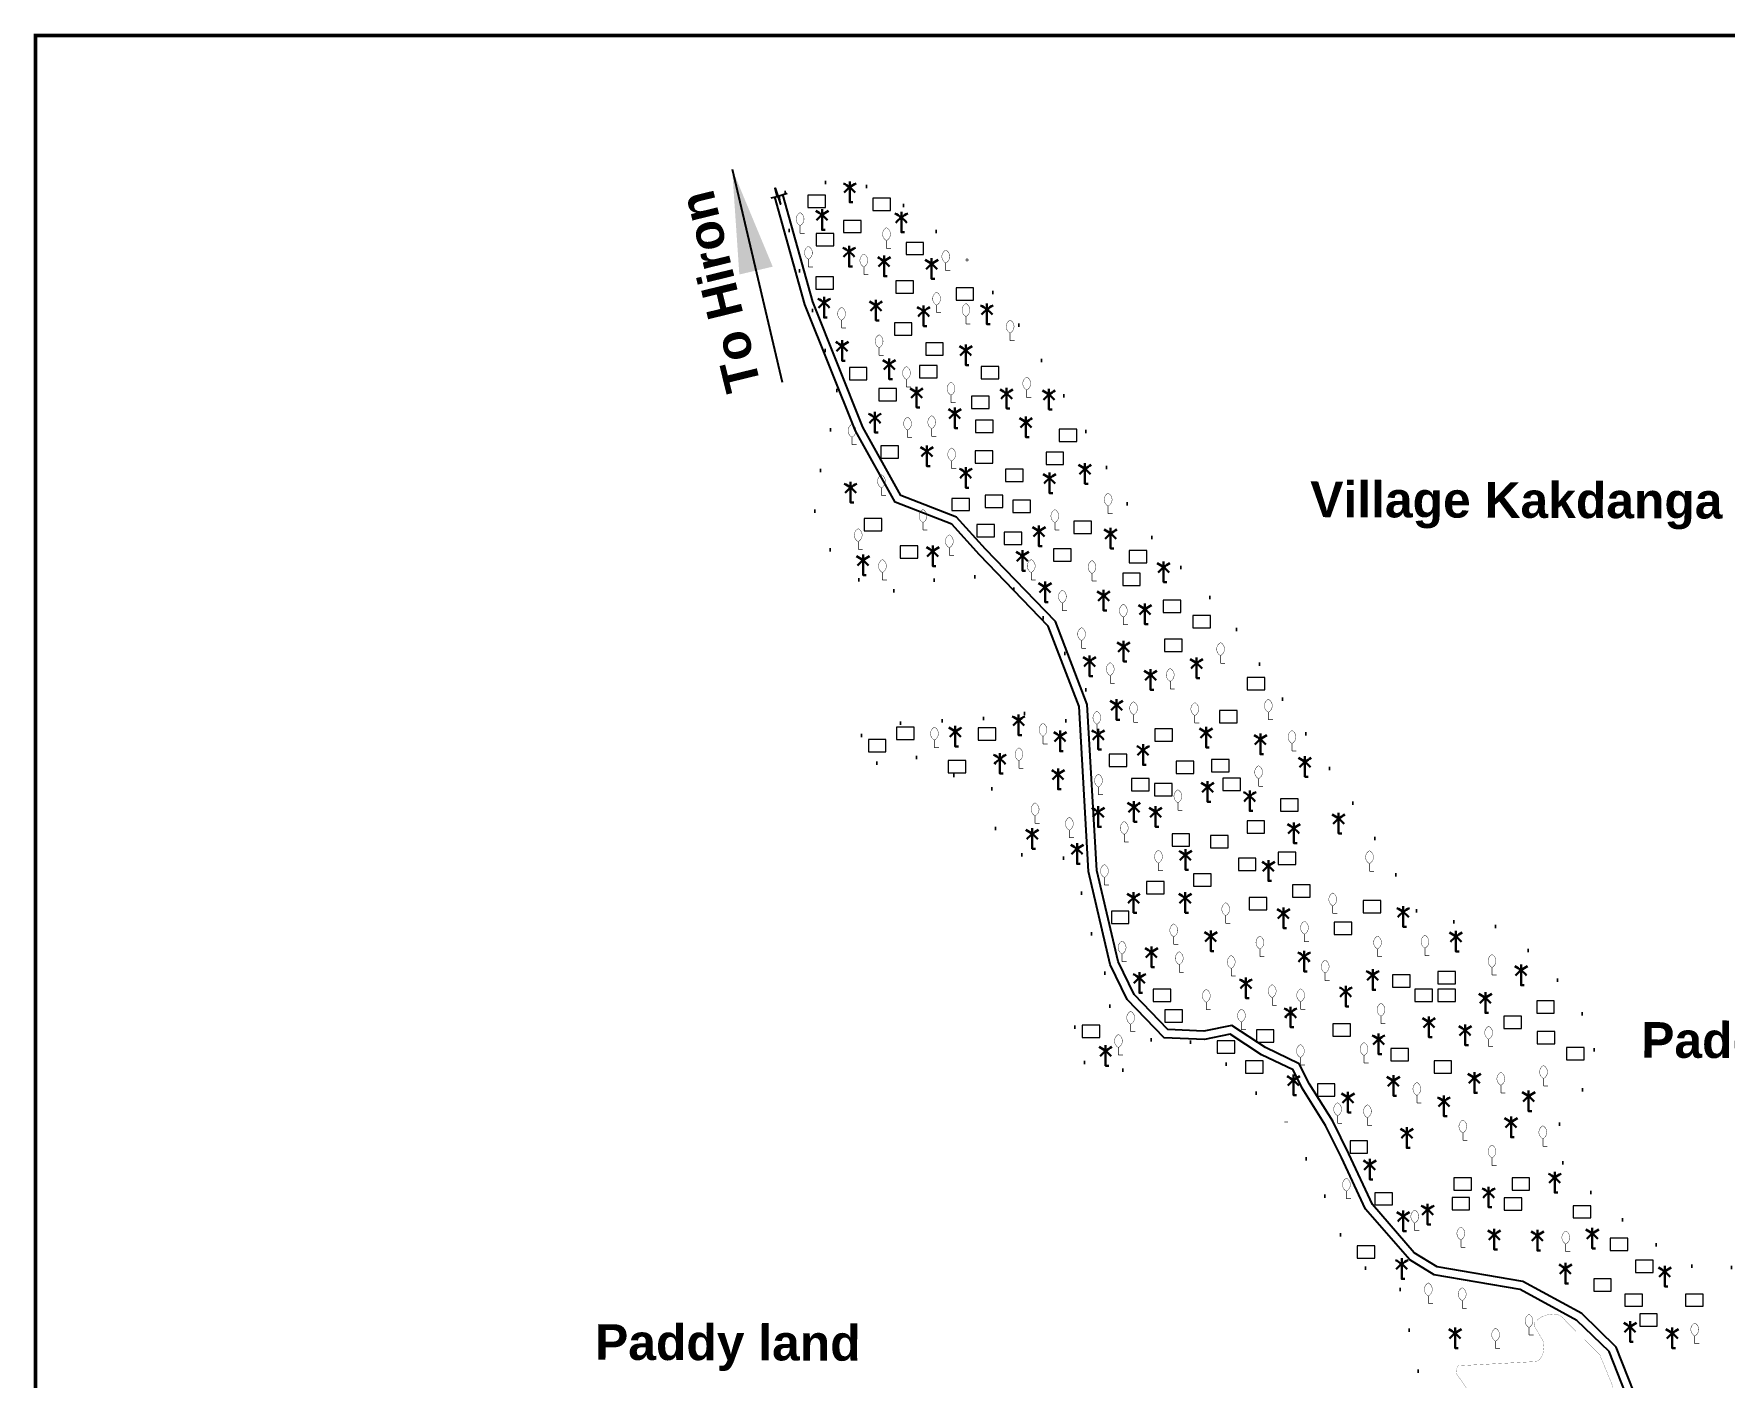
# Model space of a CAD drawing. Header units: millimetres. Extents: x -60726 to 103, y -105149 to -48.
# Drawn here: x -60530 to -59720, y -103153 to -102509 of the extents above; entities that cross this region are included whole.
import ezdxf

# ---------------------------------------------------------------- set-up
doc = ezdxf.new("R2010")
doc.units = ezdxf.units.MM
doc.header["$MEASUREMENT"] = 0
doc.linetypes.add('DOT2', pattern=[0.125, 0, -0.125])
for name, color, linetype in [('BC RD', 31, 'Continuous'), ('boundary', 7, 'Continuous'), ('Home Stead', 151, 'Continuous'), ('TEXT', 5, 'Continuous'), ('Trees', 77, 'Continuous')]:
    doc.layers.add(name, color=color, linetype=linetype)
doc.layers.add('HOUSE', color=144, linetype='Continuous', lineweight=18)
doc.layers.add('Pond or Ditch', color=7, linetype='Continuous', lineweight=9)
doc.styles.get("Standard").update_dxf_attribs({"font": 'arial.ttf'})
doc.styles.add('sum', font='arialbd.ttf')
doc.dimstyles.get("Standard").update_dxf_attribs({"dimtxt": 0.18, "dimasz": 0.18, "dimexe": 0.18, "dimexo": 0.0625, "dimgap": 0.09, "dimtad": 0, "dimtih": 1, "dimtoh": 1, "dimdec": 4, "dimzin": 0, "dimdsep": 46, "dimtxsty": 'Standard', "dimblk": 'DATUMBLANK', "dimcen": 0.09, "dimadec": 0, "dimazin": 0, "dimtfac": 1, "dimtdec": 4, "dimtofl": 0, "dimtmove": 0, "dimatfit": 3, "dimfxl": 1, "dimtolj": 1, "dimtzin": 0, "dimarcsym": 0})

# ---------------------------------------------------------------- blocks, each defined once
blk = doc.blocks.new('_DatumBlank')
at = {"color": 0, "linetype": 'ByBlock', "lineweight": -2}
for p, q in [((0, 0.577), (-1, 0)), ((0, -0.577), (0, 0.577)), ((-1, 0), (0, -0.577))]:
    blk.add_line(p, q, dxfattribs=at)

msp = doc.modelspace()

# ---------------------------------------------------------------- linework, layer by layer
at = {"layer": 'BC RD', "lineweight": 25, "ltscale": 0.1}
for points in [[(-60176.62, -102587.83), (-60173.86, -102587.07), (-60174.81, -102583.17), (-60172.16, -102590.72), (-60172.9, -102586.78), (-60169.07, -102585.45)], [(-59761.07, -103176.2), (-59774.91, -103140.83), (-59790.42, -103125.98), (-59817.66, -103111.07), (-59858.91, -103104.05), (-59870.47, -103096.97), (-59891.81, -103072.59), (-59903.33, -103047.83), (-59910.95, -103032.44), (-59922.1, -103014.6), (-59926.46, -103005.9), (-59941.62, -102998.66), (-59956.64, -102988.77), (-59968.95, -102991.3), (-59988.33, -102990.5), (-60005.95, -102972.08), (-60014.14, -102955.3), (-60024.59, -102910.81), (-60029.07, -102831.56), (-60043.88, -102793.1), (-60076.79, -102758.89), (-60090.08, -102744.19), (-60117.3, -102733.61), (-60136.29, -102699.41), (-60160.51, -102638.89), (-60174.92, -102587.36)], [(-59757.31, -103174.83), (-59771.52, -103138.74), (-59788.06, -103122.71), (-59816.33, -103107.24), (-59857.47, -103100.23), (-59868.39, -103093.56), (-59888.43, -103070.38), (-59899.73, -103046.09), (-59907.46, -103030.49), (-59918.61, -103012.64), (-59923.49, -103002.88), (-59939.65, -102995.17), (-59955.82, -102984.52), (-59969.27, -102987.28), (-59986.55, -102986.57), (-60002.63, -102969.77), (-60010.35, -102953.95), (-60020.61, -102910.24), (-60025.12, -102830.71), (-60040.44, -102790.91), (-60073.86, -102756.17), (-60087.75, -102740.8), (-60114.5, -102730.4), (-60132.67, -102697.69), (-60156.72, -102637.61), (-60171.11, -102586.16)]]:
    msp.add_lwpolyline(points, dxfattribs=at)
at = {"layer": 'boundary', "color": 0, "const_width": 1.76}
msp.add_lwpolyline([(-60529.26, -102510), (-58597.61, -102510), (-58597.61, -103886.92), (-60529.26, -103886.92), (-60529.26, -102510)], dxfattribs=at)
at = {"layer": 'Home Stead', "color": 7, "linetype": 'DOT2', "lineweight": 50, "ltscale": 159.474072, "flags": 128}
msp.add_lwpolyline([(-59668.7, -103254.81), (-59674.15, -103270.88), (-59706.84, -103265.97), (-59759.55, -103262.99), (-59805.31, -103268.17), (-59891.32, -103277.45), (-59900.27, -103274.7), (-59913.34, -103260.94), (-59925.73, -103258.88), (-59945.34, -103258.19), (-59952.91, -103252.68), (-59954.97, -103236.52), (-59944.99, -103223.1), (-59930.54, -103217.59), (-59890.98, -103217.59), (-59846.59, -103214.84), (-59833.86, -103214.5), (-59826.64, -103205.55), (-59828.36, -103191.79), (-59833.28, -103179.22), (-59856.16, -103176.75), (-59864.81, -103157.58), (-59875.32, -103110.59), (-59888.93, -103104.41), (-59902.53, -103087.71), (-59913.04, -103061.75), (-59929.74, -103030.83), (-59960.27, -103001.4), (-59981.19, -102989.35), (-59995.46, -102991.66), (-60000.86, -102998.99), (-60009.73, -103007.47), (-60025.93, -103003.23), (-60034.03, -102988.57), (-60026.7, -102980.48), (-60016.67, -102977.01), (-60009.73, -102971.99), (-60018.22, -102956.95), (-60026.93, -102927.36), (-60028.79, -102915.02), (-60034.95, -102904.54), (-60057.16, -102902.69), (-60069.31, -102895.44), (-60069, -102881.43), (-60068.7, -102872.9), (-60076.01, -102867.12), (-60084.54, -102866.81), (-60099.16, -102860.11), (-60108.6, -102855.24), (-60122.31, -102859.81), (-60133.58, -102856.76), (-60135.4, -102847.62), (-60131.44, -102843.36), (-60112.25, -102839.1), (-60077.23, -102837.88), (-60059.86, -102834.22), (-60032.54, -102839.07), (-60025.61, -102824.06), (-60037.15, -102804.06), (-60050.62, -102782.14), (-60064.85, -102772.14), (-60086.78, -102767.91), (-60126.37, -102778.53), (-60147.3, -102759.16), (-60156.6, -102735.91), (-60149.62, -102702.59), (-60143.42, -102686.32), (-60151.95, -102656.87), (-60165.12, -102616.58), (-60171.89, -102585.71), (-60148.98, -102580.06), (-60134.44, -102580.83), (-60118.36, -102587.71), (-60102.29, -102599.58), (-60082.77, -102617.56), (-60056.35, -102650.79), (-60027.58, -102696.69), (-60000.65, -102743.81), (-59957.08, -102789.21), (-59932.6, -102826.54), (-59892.74, -102885.4), (-59865.2, -102933.14), (-59826.03, -102937.42), (-59802.77, -102958.84), (-59780.12, -102989.44), (-59788.94, -103019.91), (-59801.32, -103035.04), (-59796.5, -103052.93), (-59772.43, -103074.93), (-59751.1, -103090.75), (-59729.78, -103103.13), (-59678.76, -103093.61), (-59659.5, -103086.73), (-59653.31, -103106.67), (-59662.94, -103167.2), (-59668.7, -103254.81)], dxfattribs=at)
at = {"layer": 'HOUSE'}
for points in [[(-60159.09, -102592.42), (-60150.66, -102592.42), (-60150.66, -102586.52), (-60159.09, -102586.52), (-60159.09, -102592.42)], [(-60127.91, -102593.9), (-60119.47, -102593.9), (-60119.47, -102588), (-60127.91, -102588), (-60127.91, -102593.9)], [(-60155.03, -102610.74), (-60146.59, -102610.74), (-60146.59, -102604.83), (-60155.03, -102604.83), (-60155.03, -102610.74)], [(-60141.99, -102604.46), (-60133.55, -102604.46), (-60133.55, -102598.56), (-60141.99, -102598.56), (-60141.99, -102604.46)], [(-60112.02, -102615), (-60103.58, -102615), (-60103.58, -102609.1), (-60112.02, -102609.1), (-60112.02, -102615)], [(-60155.27, -102631.48), (-60146.83, -102631.48), (-60146.83, -102625.57), (-60155.27, -102625.57), (-60155.27, -102631.48)], [(-60116.87, -102633.54), (-60108.43, -102633.54), (-60108.43, -102627.63), (-60116.87, -102627.63), (-60116.87, -102633.54)], [(-60088.04, -102636.77), (-60079.6, -102636.77), (-60079.6, -102630.87), (-60088.04, -102630.87), (-60088.04, -102636.77)], [(-60117.61, -102653.54), (-60109.17, -102653.54), (-60109.17, -102647.64), (-60117.61, -102647.64), (-60117.61, -102653.54)], [(-60102.59, -102663.17), (-60094.15, -102663.17), (-60094.15, -102657.27), (-60102.59, -102657.27), (-60102.59, -102663.17)], [(-60139.17, -102675.05), (-60130.73, -102675.05), (-60130.73, -102669.15), (-60139.17, -102669.15), (-60139.17, -102675.05)], [(-60105.5, -102674), (-60097.06, -102674), (-60097.06, -102668.1), (-60105.5, -102668.1), (-60105.5, -102674)], [(-60075.98, -102674.59), (-60067.54, -102674.59), (-60067.54, -102668.68), (-60075.98, -102668.68), (-60075.98, -102674.59)], [(-60125.07, -102685.07), (-60116.63, -102685.07), (-60116.63, -102679.16), (-60125.07, -102679.16), (-60125.07, -102685.07)], [(-60080.64, -102688.8), (-60072.2, -102688.8), (-60072.2, -102682.89), (-60080.64, -102682.89), (-60080.64, -102688.8)], [(-60078.66, -102700.21), (-60070.22, -102700.21), (-60070.22, -102694.31), (-60078.66, -102694.31), (-60078.66, -102700.21)], [(-60038.6, -102704.65), (-60030.17, -102704.65), (-60030.17, -102698.75), (-60038.6, -102698.75), (-60038.6, -102704.65)], [(-60124.13, -102712.6), (-60115.69, -102712.6), (-60115.69, -102706.69), (-60124.13, -102706.69), (-60124.13, -102712.6)], [(-60078.89, -102715.02), (-60070.46, -102715.02), (-60070.46, -102709.11), (-60078.89, -102709.11), (-60078.89, -102715.02)], [(-60044.9, -102715.55), (-60036.47, -102715.55), (-60036.47, -102709.64), (-60044.9, -102709.64), (-60044.9, -102715.55)], [(-60064.33, -102723.81), (-60055.89, -102723.81), (-60055.89, -102717.91), (-60064.33, -102717.91), (-60064.33, -102723.81)], [(-60090.04, -102737.74), (-60081.6, -102737.74), (-60081.6, -102731.84), (-60090.04, -102731.84), (-60090.04, -102737.74)], [(-60074.04, -102736.15), (-60065.6, -102736.15), (-60065.6, -102730.24), (-60074.04, -102730.24), (-60074.04, -102736.15)], [(-60060.78, -102738.64), (-60052.35, -102738.64), (-60052.35, -102732.74), (-60060.78, -102732.74), (-60060.78, -102738.64)], [(-60132.09, -102747.47), (-60123.66, -102747.47), (-60123.66, -102741.56), (-60132.09, -102741.56), (-60132.09, -102747.47)], [(-60031.56, -102748.76), (-60023.12, -102748.76), (-60023.12, -102742.85), (-60031.56, -102742.85), (-60031.56, -102748.76)], [(-60078.11, -102750.31), (-60069.67, -102750.31), (-60069.67, -102744.41), (-60078.11, -102744.41), (-60078.11, -102750.31)], [(-60064.99, -102753.92), (-60056.55, -102753.92), (-60056.55, -102748.02), (-60064.99, -102748.02), (-60064.99, -102753.92)], [(-60114.77, -102760.46), (-60106.33, -102760.46), (-60106.33, -102754.55), (-60114.77, -102754.55), (-60114.77, -102760.46)], [(-60041.25, -102762), (-60032.82, -102762), (-60032.82, -102756.09), (-60041.25, -102756.09), (-60041.25, -102762)], [(-60005.08, -102762.71), (-59996.64, -102762.71), (-59996.64, -102756.8), (-60005.08, -102756.8), (-60005.08, -102762.71)], [(-60008.15, -102773.59), (-59999.71, -102773.59), (-59999.71, -102767.68), (-60008.15, -102767.68), (-60008.15, -102773.59)], [(-59988.76, -102786.59), (-59980.32, -102786.59), (-59980.32, -102780.68), (-59988.76, -102780.68), (-59988.76, -102786.59)], [(-59974.57, -102793.92), (-59966.13, -102793.92), (-59966.13, -102788.01), (-59974.57, -102788.01), (-59974.57, -102793.92)], [(-59988.05, -102805.27), (-59979.61, -102805.27), (-59979.61, -102799.36), (-59988.05, -102799.36), (-59988.05, -102805.27)], [(-59948.41, -102823.58), (-59939.98, -102823.58), (-59939.98, -102817.68), (-59948.41, -102817.68), (-59948.41, -102823.58)], [(-59961.71, -102839.4), (-59953.27, -102839.4), (-59953.27, -102833.5), (-59961.71, -102833.5), (-59961.71, -102839.4)], [(-60130.06, -102853.43), (-60121.62, -102853.43), (-60121.62, -102847.52), (-60130.06, -102847.52), (-60130.06, -102853.43)], [(-60116.58, -102847.43), (-60108.14, -102847.43), (-60108.14, -102841.53), (-60116.58, -102841.53), (-60116.58, -102847.43)], [(-60077.45, -102847.81), (-60069.01, -102847.81), (-60069.01, -102841.9), (-60077.45, -102841.9), (-60077.45, -102847.81)], [(-59992.72, -102848.26), (-59984.28, -102848.26), (-59984.28, -102842.36), (-59992.72, -102842.36), (-59992.72, -102848.26)], [(-60014.61, -102860.37), (-60006.17, -102860.37), (-60006.17, -102854.47), (-60014.61, -102854.47), (-60014.61, -102860.37)], [(-59965.52, -102862.97), (-59957.09, -102862.97), (-59957.09, -102857.07), (-59965.52, -102857.07), (-59965.52, -102862.97)], [(-60091.85, -102863.46), (-60083.41, -102863.46), (-60083.41, -102857.55), (-60091.85, -102857.55), (-60091.85, -102863.46)], [(-59982.55, -102863.71), (-59974.11, -102863.71), (-59974.11, -102857.8), (-59982.55, -102857.8), (-59982.55, -102863.71)], [(-60003.93, -102872.11), (-59995.49, -102872.11), (-59995.49, -102866.21), (-60003.93, -102866.21), (-60003.93, -102872.11)], [(-59992.89, -102874.46), (-59984.45, -102874.46), (-59984.45, -102868.56), (-59992.89, -102868.56), (-59992.89, -102874.46)], [(-59960.1, -102871.96), (-59951.66, -102871.96), (-59951.66, -102866.06), (-59960.1, -102866.06), (-59960.1, -102871.96)], [(-59932.46, -102881.86), (-59924.02, -102881.86), (-59924.02, -102875.95), (-59932.46, -102875.95), (-59932.46, -102881.86)], [(-59948.54, -102892.41), (-59940.1, -102892.41), (-59940.1, -102886.5), (-59948.54, -102886.5), (-59948.54, -102892.41)], [(-59984.51, -102898.53), (-59976.08, -102898.53), (-59976.08, -102892.62), (-59984.51, -102892.62), (-59984.51, -102898.53)], [(-59966.04, -102899.42), (-59957.6, -102899.42), (-59957.6, -102893.51), (-59966.04, -102893.51), (-59966.04, -102899.42)], [(-59952.71, -102910.29), (-59944.27, -102910.29), (-59944.27, -102904.38), (-59952.71, -102904.38), (-59952.71, -102910.29)], [(-59933.64, -102907.46), (-59925.2, -102907.46), (-59925.2, -102901.55), (-59933.64, -102901.55), (-59933.64, -102907.46)], [(-59974.23, -102917.75), (-59965.8, -102917.75), (-59965.8, -102911.84), (-59974.23, -102911.84), (-59974.23, -102917.75)], [(-59996.73, -102921.47), (-59988.3, -102921.47), (-59988.3, -102915.57), (-59996.73, -102915.57), (-59996.73, -102921.47)], [(-59926.78, -102923.1), (-59918.35, -102923.1), (-59918.35, -102917.19), (-59926.78, -102917.19), (-59926.78, -102923.1)], [(-60013.57, -102935.64), (-60005.14, -102935.64), (-60005.14, -102929.73), (-60013.57, -102929.73), (-60013.57, -102935.64)], [(-59947.5, -102929.06), (-59939.06, -102929.06), (-59939.06, -102923.15), (-59947.5, -102923.15), (-59947.5, -102929.06)], [(-59892.9, -102930.57), (-59884.47, -102930.57), (-59884.47, -102924.67), (-59892.9, -102924.67), (-59892.9, -102930.57)], [(-59906.76, -102941), (-59898.32, -102941), (-59898.32, -102935.1), (-59906.76, -102935.1), (-59906.76, -102941)], [(-59878.75, -102966.18), (-59870.31, -102966.18), (-59870.31, -102960.28), (-59878.75, -102960.28), (-59878.75, -102966.18)], [(-59857, -102964.52), (-59848.56, -102964.52), (-59848.56, -102958.62), (-59857, -102958.62), (-59857, -102964.52)], [(-59993.47, -102973.08), (-59985.03, -102973.08), (-59985.03, -102967.17), (-59993.47, -102967.17), (-59993.47, -102973.08)], [(-59868.08, -102973.05), (-59859.64, -102973.05), (-59859.64, -102967.14), (-59868.08, -102967.14), (-59868.08, -102973.05)], [(-59857, -102973.05), (-59848.56, -102973.05), (-59848.56, -102967.14), (-59857, -102967.14), (-59857, -102973.05)], [(-59987.98, -102983.03), (-59979.54, -102983.03), (-59979.54, -102977.12), (-59987.98, -102977.12), (-59987.98, -102983.03)], [(-59809.68, -102978.59), (-59801.25, -102978.59), (-59801.25, -102972.68), (-59809.68, -102972.68), (-59809.68, -102978.59)], [(-60027.51, -102990.4), (-60019.07, -102990.4), (-60019.07, -102984.49), (-60027.51, -102984.49), (-60027.51, -102990.4)], [(-59944.07, -102992.57), (-59935.63, -102992.57), (-59935.63, -102986.66), (-59944.07, -102986.66), (-59944.07, -102992.57)], [(-59907.38, -102989.65), (-59898.94, -102989.65), (-59898.94, -102983.74), (-59907.38, -102983.74), (-59907.38, -102989.65)], [(-59825.45, -102986.04), (-59817.02, -102986.04), (-59817.02, -102980.14), (-59825.45, -102980.14), (-59825.45, -102986.04)], [(-59962.87, -102997.9), (-59954.43, -102997.9), (-59954.43, -102992), (-59962.87, -102992), (-59962.87, -102997.9)], [(-59809.47, -102993.29), (-59801.03, -102993.29), (-59801.03, -102987.38), (-59809.47, -102987.38), (-59809.47, -102993.29)], [(-59949.27, -103007.37), (-59940.83, -103007.37), (-59940.83, -103001.46), (-59949.27, -103001.46), (-59949.27, -103007.37)], [(-59879.58, -103001.44), (-59871.15, -103001.44), (-59871.15, -102995.53), (-59879.58, -102995.53), (-59879.58, -103001.44)], [(-59858.9, -103007.45), (-59850.46, -103007.45), (-59850.46, -103001.54), (-59858.9, -103001.54), (-59858.9, -103007.45)], [(-59795.4, -103000.96), (-59786.97, -103000.96), (-59786.97, -102995.06), (-59795.4, -102995.06), (-59795.4, -103000.96)], [(-59914.84, -103018.42), (-59906.4, -103018.42), (-59906.4, -103012.51), (-59914.84, -103012.51), (-59914.84, -103018.42)], [(-59899.15, -103045.82), (-59890.72, -103045.82), (-59890.72, -103039.92), (-59899.15, -103039.92), (-59899.15, -103045.82)], [(-59849.33, -103063.57), (-59840.89, -103063.57), (-59840.89, -103057.66), (-59849.33, -103057.66), (-59849.33, -103063.57)], [(-59821.51, -103063.45), (-59813.07, -103063.45), (-59813.07, -103057.54), (-59821.51, -103057.54), (-59821.51, -103063.45)], [(-59887.26, -103070.63), (-59878.83, -103070.63), (-59878.83, -103064.73), (-59887.26, -103064.73), (-59887.26, -103070.63)], [(-59850.28, -103072.93), (-59841.85, -103072.93), (-59841.85, -103067.02), (-59850.28, -103067.02), (-59850.28, -103072.93)], [(-59825.2, -103073.15), (-59816.77, -103073.15), (-59816.77, -103067.24), (-59825.2, -103067.24), (-59825.2, -103073.15)], [(-59792.17, -103076.86), (-59783.73, -103076.86), (-59783.73, -103070.96), (-59792.17, -103070.96), (-59792.17, -103076.86)], [(-59895.73, -103096.06), (-59887.29, -103096.06), (-59887.29, -103090.15), (-59895.73, -103090.15), (-59895.73, -103096.06)], [(-59774.48, -103092.4), (-59766.05, -103092.4), (-59766.05, -103086.49), (-59774.48, -103086.49), (-59774.48, -103092.4)], [(-59762.27, -103103.07), (-59753.84, -103103.07), (-59753.84, -103097.16), (-59762.27, -103097.16), (-59762.27, -103103.07)], [(-59782.35, -103111.97), (-59773.91, -103111.97), (-59773.91, -103106.06), (-59782.35, -103106.06), (-59782.35, -103111.97)], [(-59767.4, -103119.21), (-59758.97, -103119.21), (-59758.97, -103113.31), (-59767.4, -103113.31), (-59767.4, -103119.21)], [(-59738.28, -103119.21), (-59729.84, -103119.21), (-59729.84, -103113.31), (-59738.28, -103113.31), (-59738.28, -103119.21)], [(-59760.31, -103128.72), (-59751.87, -103128.72), (-59751.87, -103122.82), (-59760.31, -103122.82), (-59760.31, -103128.72)]]:
    msp.add_lwpolyline(points, dxfattribs=at)
at = {"layer": 'Pond or Ditch', "color": 4, "const_width": 0.0863}
msp.add_lwpolyline([(-59796.01, -103126.02), (-59779.43, -103142.45), (-59773.43, -103157.02), (-59772, -103165.31, -0.151753), (-59773.15, -103174.03, -0.295317), (-59775.78, -103175.69), (-59827.65, -103176.6, -0.094563), (-59832.31, -103174.34), (-59847.6, -103152.27, -0.267817), (-59848.04, -103149.07, -0.052631), (-59847.31, -103147.71), (-59810.83, -103145.74, 0.249202), (-59807.57, -103143.77, 0.229842), (-59806.83, -103135.4), (-59810.69, -103128.88, -0.331467), (-59810.47, -103126.78, -0.203975), (-59801.86, -103122.91, -0.260068), (-59796.01, -103126.02, 0.549121)], format="xyb", dxfattribs=at)
at = {"layer": 'Trees', "color": 3, "lineweight": 30}
for points in [[(-60139, -102580), (-60139, -102589.9), (-60137.47, -102589.9)], [(-60152.25, -102593.22), (-60152.25, -102603.12), (-60150.72, -102603.12)], [(-60114.25, -102594.4), (-60114.25, -102604.3), (-60112.72, -102604.3)], [(-60139.28, -102610.84), (-60139.28, -102620.74), (-60137.75, -102620.74)], [(-60122.55, -102615.43), (-60122.55, -102625.33), (-60121.02, -102625.33)], [(-60099.73, -102616.7), (-60099.73, -102626.6), (-60098.2, -102626.6)], [(-60151.28, -102635.27), (-60151.28, -102645.18), (-60149.75, -102645.18)], [(-60126.43, -102636.65), (-60126.43, -102646.56), (-60124.9, -102646.56)], [(-60103.59, -102639.32), (-60103.59, -102649.22), (-60102.06, -102649.22)], [(-60073.25, -102638.5), (-60073.25, -102648.4), (-60071.72, -102648.4)], [(-60142.69, -102655.98), (-60142.69, -102665.89), (-60141.15, -102665.89)], [(-60083.36, -102658.06), (-60083.36, -102667.96), (-60081.83, -102667.96)], [(-60120.07, -102664.82), (-60120.07, -102674.73), (-60118.54, -102674.73)], [(-60106.94, -102678.32), (-60106.94, -102688.23), (-60105.41, -102688.23)], [(-60063.84, -102678.86), (-60063.84, -102688.76), (-60062.31, -102688.76)], [(-60043.51, -102679.28), (-60043.51, -102689.19), (-60041.98, -102689.19)], [(-60126.93, -102690.43), (-60126.93, -102700.34), (-60125.39, -102700.34)], [(-60088.66, -102688.26), (-60088.66, -102698.16), (-60087.13, -102698.16)], [(-60054.52, -102692.63), (-60054.52, -102702.53), (-60052.99, -102702.53)], [(-60102.04, -102706.52), (-60102.04, -102716.42), (-60100.5, -102716.42)], [(-60083.38, -102716.82), (-60083.38, -102726.72), (-60081.85, -102726.72)], [(-60026.25, -102714.94), (-60026.25, -102724.85), (-60024.71, -102724.85)], [(-60138.6, -102723.98), (-60138.6, -102733.88), (-60137.07, -102733.88)], [(-60043.23, -102719.48), (-60043.23, -102729.39), (-60041.7, -102729.39)], [(-60048.28, -102744.87), (-60048.28, -102754.78), (-60046.74, -102754.78)], [(-60013.94, -102745.95), (-60013.94, -102755.86), (-60012.41, -102755.86)], [(-60132.63, -102758.75), (-60132.63, -102768.66), (-60131.1, -102768.66)], [(-60099.2, -102754.42), (-60099.2, -102764.33), (-60097.67, -102764.33)], [(-60056.2, -102756.64), (-60056.2, -102766.55), (-60054.67, -102766.55)], [(-59988.55, -102762.09), (-59988.55, -102772), (-59987.02, -102772)], [(-60045.39, -102771.68), (-60045.39, -102781.58), (-60043.86, -102781.58)], [(-60017.31, -102775.72), (-60017.31, -102785.62), (-60015.78, -102785.62)], [(-59997.46, -102782.27), (-59997.46, -102792.18), (-59995.93, -102792.18)], [(-60007.73, -102800.13), (-60007.73, -102810.04), (-60006.2, -102810.04)], [(-60024.04, -102807.2), (-60024.04, -102817.1), (-60022.51, -102817.1)], [(-59972.76, -102808.13), (-59972.76, -102818.03), (-59971.23, -102818.03)], [(-59994.78, -102813.75), (-59994.78, -102823.66), (-59993.25, -102823.66)], [(-60011.09, -102828.13), (-60011.09, -102838.03), (-60009.56, -102838.03)], [(-60058.04, -102835.53), (-60058.04, -102845.43), (-60056.51, -102845.43)], [(-60088.4, -102840.95), (-60088.4, -102850.85), (-60086.87, -102850.85)], [(-60038.14, -102843.16), (-60038.14, -102853.06), (-60036.61, -102853.06)], [(-60019.86, -102842.28), (-60019.86, -102852.18), (-60018.33, -102852.18)], [(-59968.2, -102841.36), (-59968.2, -102851.26), (-59966.67, -102851.26)], [(-59942.11, -102844.6), (-59942.11, -102854.5), (-59940.58, -102854.5)], [(-60067.02, -102853.93), (-60067.02, -102863.83), (-60065.49, -102863.83)], [(-59998.39, -102849.77), (-59998.39, -102859.67), (-59996.86, -102859.67)], [(-59920.78, -102855.45), (-59920.78, -102865.35), (-59919.25, -102865.35)], [(-60039.14, -102861.38), (-60039.14, -102871.29), (-60037.61, -102871.29)], [(-59967.44, -102867.45), (-59967.44, -102877.35), (-59965.91, -102877.35)], [(-59947.25, -102871.83), (-59947.25, -102881.73), (-59945.72, -102881.73)], [(-60019.91, -102879.44), (-60019.91, -102889.35), (-60018.38, -102889.35)], [(-60002.77, -102877), (-60002.77, -102886.9), (-60001.24, -102886.9)], [(-59992.39, -102879.44), (-59992.39, -102889.35), (-59990.86, -102889.35)], [(-59926.12, -102887.25), (-59926.12, -102897.15), (-59924.58, -102897.15)], [(-59904.65, -102882.61), (-59904.65, -102892.51), (-59903.11, -102892.51)], [(-60051.52, -102889.95), (-60051.52, -102899.85), (-60049.99, -102899.85)], [(-60030, -102897.18), (-60030, -102907.09), (-60028.47, -102907.09)], [(-59978.11, -102900.01), (-59978.11, -102909.91), (-59976.57, -102909.91)], [(-59938.3, -102905.34), (-59938.3, -102915.24), (-59936.77, -102915.24)], [(-60002.96, -102920.6), (-60002.96, -102930.51), (-60001.43, -102930.51)], [(-59978.2, -102920.6), (-59978.2, -102930.51), (-59976.67, -102930.51)], [(-59931.09, -102927.98), (-59931.09, -102937.89), (-59929.56, -102937.89)], [(-59873.68, -102927.43), (-59873.68, -102937.34), (-59872.15, -102937.34)], [(-59965.92, -102939.02), (-59965.92, -102948.93), (-59964.39, -102948.93)], [(-59848.42, -102939.21), (-59848.42, -102949.11), (-59846.89, -102949.11)], [(-59994.37, -102946.67), (-59994.37, -102956.57), (-59992.84, -102956.57)], [(-59921.17, -102948.7), (-59921.17, -102958.61), (-59919.64, -102958.61)], [(-60000.15, -102959.07), (-60000.15, -102968.97), (-59998.62, -102968.97)], [(-59949.1, -102961.62), (-59949.1, -102971.52), (-59947.57, -102971.52)], [(-59888.31, -102957.63), (-59888.31, -102967.53), (-59886.78, -102967.53)], [(-59817.14, -102955.36), (-59817.14, -102965.26), (-59815.61, -102965.26)], [(-59901.23, -102965.49), (-59901.23, -102975.39), (-59899.7, -102975.39)], [(-59834.3, -102968.61), (-59834.3, -102978.51), (-59832.77, -102978.51)], [(-59927.7, -102975.55), (-59927.7, -102985.45), (-59926.17, -102985.45)], [(-59861.34, -102980.3), (-59861.34, -102990.21), (-59859.81, -102990.21)], [(-59843.98, -102984.07), (-59843.98, -102993.97), (-59842.45, -102993.97)], [(-60016.34, -102993.98), (-60016.34, -103003.89), (-60014.81, -103003.89)], [(-59885.46, -102988.47), (-59885.46, -102998.37), (-59883.93, -102998.37)], [(-59926.31, -103008.05), (-59926.31, -103017.95), (-59924.78, -103017.95)], [(-59878.4, -103008.39), (-59878.4, -103018.29), (-59876.87, -103018.29)], [(-59839.56, -103007), (-59839.56, -103016.9), (-59838.03, -103016.9)], [(-59900.15, -103016.37), (-59900.15, -103026.28), (-59898.62, -103026.28)], [(-59854.18, -103018.21), (-59854.18, -103028.11), (-59852.64, -103028.11)], [(-59813.54, -103015.78), (-59813.54, -103025.68), (-59812.01, -103025.68)], [(-59871.94, -103033.35), (-59871.94, -103043.25), (-59870.41, -103043.25)], [(-59822, -103028.23), (-59822, -103038.14), (-59820.47, -103038.14)], [(-59889.72, -103048.45), (-59889.72, -103058.36), (-59888.19, -103058.36)], [(-59801.04, -103054.79), (-59801.04, -103064.69), (-59799.51, -103064.69)], [(-59832.72, -103061.85), (-59832.72, -103071.75), (-59831.18, -103071.75)], [(-59873.69, -103073.28), (-59873.69, -103083.18), (-59872.16, -103083.18)], [(-59861.95, -103070.13), (-59861.95, -103080.03), (-59860.42, -103080.03)], [(-59830.04, -103082.07), (-59830.04, -103091.97), (-59828.5, -103091.97)], [(-59809.33, -103082.55), (-59809.33, -103092.46), (-59807.8, -103092.46)], [(-59783.02, -103081.58), (-59783.02, -103091.48), (-59781.49, -103091.48)], [(-59874.37, -103096.2), (-59874.37, -103106.1), (-59872.84, -103106.1)], [(-59795.93, -103098.39), (-59795.93, -103108.29), (-59794.4, -103108.29)], [(-59748.3, -103099.77), (-59748.3, -103109.67), (-59746.77, -103109.67)], [(-59848.79, -103129.32), (-59848.79, -103139.23), (-59847.26, -103139.23)], [(-59764.91, -103126.3), (-59764.91, -103136.2), (-59763.37, -103136.2)], [(-59744.7, -103129.38), (-59744.7, -103139.28), (-59743.17, -103139.28)]]:
    msp.add_lwpolyline(points, dxfattribs=at)
at = {"layer": 'Trees', "color": 3, "linetype": 'Continuous', "const_width": 0.179}
for points in [[(-60162.8, -102601.06, 0.606435), (-60162.8, -102594.86, 0.606435)], [(-60121.38, -102608.26, 0.606435), (-60121.38, -102602.06, 0.606435)], [(-60158.8, -102617.21, 0.606435), (-60158.8, -102611.01, 0.606435)], [(-60092.95, -102619, 0.606435), (-60092.95, -102612.8, 0.606435)], [(-60132.24, -102620.89, 0.606435), (-60132.24, -102614.69, 0.606435)], [(-60097.37, -102639.21, 0.606435), (-60097.37, -102633.01, 0.606435)], [(-60142.91, -102646.44, 0.606435), (-60142.91, -102640.24, 0.606435)], [(-60083.29, -102644.62, 0.606435), (-60083.29, -102638.42, 0.606435)], [(-60062.12, -102652.58, 0.606435), (-60062.12, -102646.38, 0.606435)], [(-60124.93, -102659.64, 0.606435), (-60124.93, -102653.43, 0.606435)], [(-60111.81, -102674.84, 0.606435), (-60111.81, -102668.64, 0.606435)], [(-60090.44, -102682.34, 0.606435), (-60090.44, -102676.13, 0.606435)], [(-60054.16, -102679.89, 0.606435), (-60054.16, -102673.68, 0.606435)], [(-60111.28, -102699.1, 0.606435), (-60111.28, -102692.89, 0.606435)], [(-60099.68, -102698.41, 0.606435), (-60099.68, -102692.21, 0.606435)], [(-60137.91, -102702.51, 0.606435), (-60137.91, -102696.31, 0.606435)], [(-60090.12, -102713.89, 0.606435), (-60090.12, -102707.68, 0.606435)], [(-60123.79, -102726.76, 0.606435), (-60123.79, -102720.56, 0.606435)], [(-60015.13, -102735.55, 0.606435), (-60015.13, -102729.35, 0.606435)], [(-60103.89, -102743.42, 0.606435), (-60103.89, -102737.21, 0.606435)], [(-60040.66, -102743.42, 0.606435), (-60040.66, -102737.21, 0.606435)], [(-60134.95, -102752.57, 0.606435), (-60134.95, -102746.37, 0.606435)], [(-60091.26, -102755.53, 0.606435), (-60091.26, -102749.32, 0.606435)], [(-60123.34, -102767.4, 0.606435), (-60123.34, -102761.2, 0.606435)], [(-60051.99, -102767.4, 0.606435), (-60051.99, -102761.2, 0.606435)], [(-60022.86, -102767.86, 0.606435), (-60022.86, -102761.66, 0.606435)], [(-60037.05, -102782.03, 0.606435), (-60037.05, -102775.83, 0.606435)], [(-60007.84, -102788.79, 0.606435), (-60007.84, -102782.59, 0.606435)], [(-60027.86, -102800.03, 0.606435), (-60027.86, -102793.82, 0.606435)], [(-59961.22, -102807.21, 0.606435), (-59961.22, -102801.01, 0.606435)], [(-60014.13, -102816.8, 0.606435), (-60014.13, -102810.6, 0.606435)], [(-59985.37, -102819.6, 0.606435), (-59985.37, -102813.4, 0.606435)], [(-60002.93, -102835.56, 0.606435), (-60002.93, -102829.36, 0.606435)], [(-59973.57, -102835.97, 0.606435), (-59973.57, -102829.76, 0.606435)], [(-59938.34, -102834.35, 0.606435), (-59938.34, -102828.14, 0.606435)], [(-60046.35, -102845.9, 0.606435), (-60046.35, -102839.69, 0.606435)], [(-60020.52, -102840.12, 0.606435), (-60020.52, -102833.92, 0.606435)], [(-60098.39, -102847.72, 0.606435), (-60098.39, -102841.52, 0.606435)], [(-59927, -102849.33, 0.606435), (-59927, -102843.12, 0.606435)], [(-60057.89, -102857.64, 0.606435), (-60057.89, -102851.44, 0.606435)], [(-60019.76, -102870.27, 0.606435), (-60019.76, -102864.07, 0.606435)], [(-59943.01, -102866.22, 0.606435), (-59943.01, -102860.02, 0.606435)], [(-59981.69, -102877.77, 0.606435), (-59981.69, -102871.56, 0.606435)], [(-60050.13, -102884.04, 0.606435), (-60050.13, -102877.84, 0.606435)], [(-60033.73, -102890.93, 0.606435), (-60033.73, -102884.72, 0.606435)], [(-60007.41, -102892.95, 0.606435), (-60007.41, -102886.75, 0.606435)], [(-59991, -102906.72, 0.606435), (-59991, -102900.52, 0.606435)], [(-59889.83, -102906.97, 0.606435), (-59889.83, -102900.77, 0.606435)], [(-60016.92, -102913.6, 0.606435), (-60016.92, -102907.4, 0.606435)], [(-59907.44, -102927.22, 0.606435), (-59907.44, -102921.02, 0.606435)], [(-59958.76, -102931.91, 0.606435), (-59958.76, -102925.7, 0.606435)], [(-59983.67, -102942.03, 0.606435), (-59983.67, -102935.83, 0.606435)], [(-59921.01, -102940.78, 0.606435), (-59921.01, -102934.58, 0.606435)], [(-60008.43, -102950.28, 0.606435), (-60008.43, -102944.07, 0.606435)], [(-59942.36, -102947.9, 0.606435), (-59942.36, -102941.7, 0.606435)], [(-59885.98, -102947.87, 0.606435), (-59885.98, -102941.67, 0.606435)], [(-59863.25, -102947.5, 0.606435), (-59863.25, -102941.3, 0.606435)], [(-59981.04, -102955.4, 0.606435), (-59981.04, -102949.19, 0.606435)], [(-59956.13, -102957.22, 0.606435), (-59956.13, -102951.01, 0.606435)], [(-59911.09, -102959.41, 0.606435), (-59911.09, -102953.21, 0.606435)], [(-59831.09, -102956.73, 0.606435), (-59831.09, -102950.52, 0.606435)], [(-59968.08, -102973.42, 0.606435), (-59968.08, -102967.21, 0.606435)], [(-59936.49, -102971.19, 0.606435), (-59936.49, -102964.98, 0.606435)], [(-59922.83, -102973.18, 0.606435), (-59922.83, -102966.98, 0.606435)], [(-60004.32, -102983.94, 0.606435), (-60004.32, -102977.74, 0.606435)], [(-59951.22, -102982.91, 0.606435), (-59951.22, -102976.71, 0.606435)], [(-59884.33, -102980.1, 0.606435), (-59884.33, -102973.9, 0.606435)], [(-59832.71, -102991.14, 0.606435), (-59832.71, -102984.93, 0.606435)], [(-60010.2, -102995.08, 0.606435), (-60010.2, -102988.88, 0.606435)], [(-59922.97, -102999.9, 0.606435), (-59922.97, -102993.7, 0.606435)], [(-59892.45, -102998.93, 0.606435), (-59892.45, -102992.72, 0.606435)], [(-59826.87, -103013.21, 0.606435), (-59826.87, -103007.01, 0.606435)], [(-59806.41, -103009.96, 0.606435), (-59806.41, -103003.76, 0.606435)], [(-59867.12, -103018.08, 0.606435), (-59867.12, -103011.88, 0.606435)], [(-59905.12, -103027.82, 0.606435), (-59905.12, -103021.62, 0.606435)], [(-59890.83, -103028.79, 0.606435), (-59890.83, -103022.59, 0.606435)], [(-59845.07, -103036.06, 0.606435), (-59845.07, -103029.86, 0.606435)], [(-59806.74, -103038.86, 0.606435), (-59806.74, -103032.65, 0.606435)], [(-59831.11, -103048.07, 0.606435), (-59831.11, -103041.87, 0.606435)], [(-59900.91, -103063.98, 0.606435), (-59900.91, -103057.78, 0.606435)], [(-59868.12, -103079.24, 0.606435), (-59868.12, -103073.03, 0.606435)], [(-59846.04, -103087.35, 0.606435), (-59846.04, -103081.15, 0.606435)], [(-59795.72, -103089.3, 0.606435), (-59795.72, -103083.1, 0.606435)], [(-59861.63, -103114.2, 0.606435), (-59861.63, -103108, 0.606435)], [(-59845.39, -103116.49, 0.606435), (-59845.39, -103110.28, 0.606435)], [(-59813.37, -103129.3, 0.606435), (-59813.37, -103123.09, 0.606435)], [(-59829.38, -103135.93, 0.606435), (-59829.38, -103129.72, 0.606435)], [(-59733.91, -103133.4, 0.606435), (-59733.91, -103127.2, 0.606435)]]:
    msp.add_lwpolyline(points, format="xyb", close=True, dxfattribs=at)
at = {"layer": 'Trees', "color": 3, "linetype": 'Continuous', "const_width": 0.319}
for points in [[(-60162.8, -102601.06), (-60162.8, -102604.71)], [(-60162.8, -102604.71), (-60160.63, -102604.71)], [(-60121.38, -102608.26), (-60121.38, -102611.91)], [(-60121.38, -102611.91), (-60119.21, -102611.91)], [(-60158.8, -102617.21), (-60158.8, -102620.86)], [(-60158.8, -102620.86), (-60156.64, -102620.86)], [(-60132.24, -102620.89), (-60132.24, -102624.54)], [(-60092.95, -102619), (-60092.95, -102622.65)], [(-60132.24, -102624.54), (-60130.08, -102624.54)], [(-60092.95, -102622.65), (-60090.79, -102622.65)], [(-60142.91, -102646.44), (-60142.91, -102650.09)], [(-60097.37, -102639.21), (-60097.37, -102642.86)], [(-60097.37, -102642.86), (-60095.21, -102642.86)], [(-60083.29, -102644.62), (-60083.29, -102648.27)], [(-60142.91, -102650.09), (-60140.75, -102650.09)], [(-60083.29, -102648.27), (-60081.12, -102648.27)], [(-60062.12, -102652.58), (-60062.12, -102656.23)], [(-60124.93, -102659.64), (-60124.93, -102663.29)], [(-60062.12, -102656.23), (-60059.96, -102656.23)], [(-60124.93, -102663.29), (-60122.77, -102663.29)], [(-60111.81, -102674.84), (-60111.81, -102678.49)], [(-60111.81, -102678.49), (-60109.65, -102678.49)], [(-60090.44, -102682.34), (-60090.44, -102685.98)], [(-60090.44, -102685.98), (-60088.27, -102685.98)], [(-60054.16, -102679.89), (-60054.16, -102683.54)], [(-60054.16, -102683.54), (-60051.99, -102683.54)], [(-60137.91, -102702.51), (-60137.91, -102706.16)], [(-60111.28, -102699.1), (-60111.28, -102702.75)], [(-60111.28, -102702.75), (-60109.12, -102702.75)], [(-60099.68, -102698.41), (-60099.68, -102702.06)], [(-60099.68, -102702.06), (-60097.51, -102702.06)], [(-60137.91, -102706.16), (-60135.74, -102706.16)], [(-60090.12, -102713.89), (-60090.12, -102717.54)], [(-60090.12, -102717.54), (-60087.95, -102717.54)], [(-60123.79, -102726.76), (-60123.79, -102730.41)], [(-60123.79, -102730.41), (-60121.63, -102730.41)], [(-60015.13, -102735.55), (-60015.13, -102739.2)], [(-60103.89, -102743.42), (-60103.89, -102747.07)], [(-60040.66, -102743.42), (-60040.66, -102747.07)], [(-60015.13, -102739.2), (-60012.96, -102739.2)], [(-60103.89, -102747.07), (-60101.73, -102747.07)], [(-60040.66, -102747.07), (-60038.5, -102747.07)], [(-60134.95, -102752.57), (-60134.95, -102756.22)], [(-60134.95, -102756.22), (-60132.79, -102756.22)], [(-60091.26, -102755.53), (-60091.26, -102759.18)], [(-60091.26, -102759.18), (-60089.09, -102759.18)], [(-60123.34, -102767.4), (-60123.34, -102771.05)], [(-60051.99, -102767.4), (-60051.99, -102771.05)], [(-60022.86, -102767.86), (-60022.86, -102771.51)], [(-60123.34, -102771.05), (-60121.18, -102771.05)], [(-60051.99, -102771.05), (-60049.83, -102771.05)], [(-60022.86, -102771.51), (-60020.7, -102771.51)], [(-60037.05, -102782.03), (-60037.05, -102785.68)], [(-60037.05, -102785.68), (-60034.88, -102785.68)], [(-60007.84, -102788.79), (-60007.84, -102792.44)], [(-60027.86, -102800.03), (-60027.86, -102803.67)], [(-60007.84, -102792.44), (-60005.68, -102792.44)], [(-60027.86, -102803.67), (-60025.69, -102803.67)], [(-59961.22, -102807.21), (-59961.22, -102810.86)], [(-59961.22, -102810.86), (-59959.06, -102810.86)], [(-60014.13, -102816.8), (-60014.13, -102820.45)], [(-60014.13, -102820.45), (-60011.96, -102820.45)], [(-59985.37, -102819.6), (-59985.37, -102823.25)], [(-59985.37, -102823.25), (-59983.21, -102823.25)], [(-60020.52, -102840.12), (-60020.52, -102843.77)], [(-60002.93, -102835.56), (-60002.93, -102839.21)], [(-60002.93, -102839.21), (-60000.77, -102839.21)], [(-59973.57, -102835.97), (-59973.57, -102839.61)], [(-59973.57, -102839.61), (-59971.41, -102839.61)], [(-59938.34, -102834.35), (-59938.34, -102837.99)], [(-59938.34, -102837.99), (-59936.17, -102837.99)], [(-60098.39, -102847.72), (-60098.39, -102851.37)], [(-60046.35, -102845.9), (-60046.35, -102849.55)], [(-60020.52, -102843.77), (-60018.35, -102843.77)], [(-60098.39, -102851.37), (-60096.23, -102851.37)], [(-60046.35, -102849.55), (-60044.19, -102849.55)], [(-59927, -102849.33), (-59927, -102852.98)], [(-59927, -102852.98), (-59924.83, -102852.98)], [(-60057.89, -102857.64), (-60057.89, -102861.29)], [(-60057.89, -102861.29), (-60055.73, -102861.29)], [(-60019.76, -102870.27), (-60019.76, -102873.92)], [(-59943.01, -102866.22), (-59943.01, -102869.87)], [(-59943.01, -102869.87), (-59940.85, -102869.87)], [(-60019.76, -102873.92), (-60017.59, -102873.92)], [(-59981.69, -102877.77), (-59981.69, -102881.41)], [(-59981.69, -102881.41), (-59979.53, -102881.41)], [(-60050.13, -102884.04), (-60050.13, -102887.69)], [(-60050.13, -102887.69), (-60047.97, -102887.69)], [(-60033.73, -102890.93), (-60033.73, -102894.57)], [(-60033.73, -102894.57), (-60031.57, -102894.57)], [(-60007.41, -102892.95), (-60007.41, -102896.6)], [(-60007.41, -102896.6), (-60005.24, -102896.6)], [(-60016.92, -102913.6), (-60016.92, -102917.25)], [(-59991, -102906.72), (-59991, -102910.37)], [(-59991, -102910.37), (-59988.84, -102910.37)], [(-59889.83, -102906.97), (-59889.83, -102910.62)], [(-59889.83, -102910.62), (-59887.66, -102910.62)], [(-60016.92, -102917.25), (-60014.76, -102917.25)], [(-59907.44, -102927.22), (-59907.44, -102930.87)], [(-59958.76, -102931.91), (-59958.76, -102935.56)], [(-59958.76, -102935.56), (-59956.6, -102935.56)], [(-59907.44, -102930.87), (-59905.28, -102930.87)], [(-59983.67, -102942.03), (-59983.67, -102945.68)], [(-59983.67, -102945.68), (-59981.5, -102945.68)], [(-59921.01, -102940.78), (-59921.01, -102944.43)], [(-59921.01, -102944.43), (-59918.85, -102944.43)], [(-60008.43, -102950.28), (-60008.43, -102953.92)], [(-60008.43, -102953.92), (-60006.27, -102953.92)], [(-59942.36, -102947.9), (-59942.36, -102951.55)], [(-59942.36, -102951.55), (-59940.2, -102951.55)], [(-59885.98, -102947.87), (-59885.98, -102951.52)], [(-59885.98, -102951.52), (-59883.82, -102951.52)], [(-59863.25, -102947.5), (-59863.25, -102951.15)], [(-59863.25, -102951.15), (-59861.09, -102951.15)], [(-59981.04, -102955.4), (-59981.04, -102959.04)], [(-59981.04, -102959.04), (-59978.87, -102959.04)], [(-59956.13, -102957.22), (-59956.13, -102960.87)], [(-59956.13, -102960.87), (-59953.97, -102960.87)], [(-59911.09, -102959.41), (-59911.09, -102963.06)], [(-59831.09, -102956.73), (-59831.09, -102960.37)], [(-59831.09, -102960.37), (-59828.92, -102960.37)], [(-59911.09, -102963.06), (-59908.93, -102963.06)], [(-59968.08, -102973.42), (-59968.08, -102977.06)], [(-59968.08, -102977.06), (-59965.91, -102977.06)], [(-59936.49, -102971.19), (-59936.49, -102974.84)], [(-59936.49, -102974.84), (-59934.32, -102974.84)], [(-59922.83, -102973.18), (-59922.83, -102976.83)], [(-59922.83, -102976.83), (-59920.67, -102976.83)], [(-60004.32, -102983.94), (-60004.32, -102987.59)], [(-59951.22, -102982.91), (-59951.22, -102986.56)], [(-59951.22, -102986.56), (-59949.06, -102986.56)], [(-59884.33, -102980.1), (-59884.33, -102983.75)], [(-59884.33, -102983.75), (-59882.17, -102983.75)], [(-60004.32, -102987.59), (-60002.16, -102987.59)], [(-59832.71, -102991.14), (-59832.71, -102994.78)], [(-59832.71, -102994.78), (-59830.55, -102994.78)], [(-60010.2, -102995.08), (-60010.2, -102998.73)], [(-60010.2, -102998.73), (-60008.03, -102998.73)], [(-59922.97, -102999.9), (-59922.97, -103003.55)], [(-59892.45, -102998.93), (-59892.45, -103002.58)], [(-59892.45, -103002.58), (-59890.28, -103002.58)], [(-59922.97, -103003.55), (-59920.8, -103003.55)], [(-59806.41, -103009.96), (-59806.41, -103013.61)], [(-59867.12, -103018.08), (-59867.12, -103021.73)], [(-59826.87, -103013.21), (-59826.87, -103016.86)], [(-59826.87, -103016.86), (-59824.7, -103016.86)], [(-59806.41, -103013.61), (-59804.25, -103013.61)], [(-59867.12, -103021.73), (-59864.96, -103021.73)], [(-59905.12, -103027.82), (-59905.12, -103031.47)], [(-59905.12, -103031.47), (-59902.95, -103031.47)], [(-59890.83, -103028.79), (-59890.83, -103032.44)], [(-59890.83, -103032.44), (-59888.66, -103032.44)], [(-59845.07, -103036.06), (-59845.07, -103039.71)], [(-59845.07, -103039.71), (-59842.91, -103039.71)], [(-59806.74, -103038.86), (-59806.74, -103042.5)], [(-59806.74, -103042.5), (-59804.57, -103042.5)], [(-59831.11, -103048.07), (-59831.11, -103051.72)], [(-59831.11, -103051.72), (-59828.95, -103051.72)], [(-59900.91, -103063.98), (-59900.91, -103067.63)], [(-59900.91, -103067.63), (-59898.75, -103067.63)], [(-59868.12, -103079.24), (-59868.12, -103082.88)], [(-59868.12, -103082.88), (-59865.96, -103082.88)], [(-59846.04, -103087.35), (-59846.04, -103091)], [(-59846.04, -103091), (-59843.88, -103091)], [(-59795.72, -103089.3), (-59795.72, -103092.95)], [(-59795.72, -103092.95), (-59793.56, -103092.95)], [(-59861.63, -103114.2), (-59861.63, -103117.85)], [(-59845.39, -103116.49), (-59845.39, -103120.14)], [(-59861.63, -103117.85), (-59859.47, -103117.85)], [(-59845.39, -103120.14), (-59843.23, -103120.14)], [(-59813.37, -103129.3), (-59813.37, -103132.94)], [(-59829.38, -103135.93), (-59829.38, -103139.58)], [(-59829.38, -103139.58), (-59827.22, -103139.58)], [(-59813.37, -103132.94), (-59811.21, -103132.94)], [(-59733.91, -103133.4), (-59733.91, -103137.05)], [(-59733.91, -103137.05), (-59731.75, -103137.05)]]:
    msp.add_lwpolyline(points, dxfattribs=at)
at = {"layer": 'Trees', "color": 3, "lineweight": 30}
for centre, start, end in [((-60150.96, -102598.08), 41.24911, 62.67823), ((-60127.04, -102598.08), 117.32177, 138.75089), ((-60164.22, -102611.3), 41.24911, 62.67823), ((-60140.29, -102611.3), 117.32177, 138.75089), ((-60126.22, -102612.48), 41.24911, 62.67823), ((-60102.29, -102612.48), 117.32177, 138.75089), ((-60151.25, -102628.92), 41.24911, 62.67823), ((-60127.32, -102628.92), 117.32177, 138.75089), ((-60134.51, -102633.51), 41.24911, 62.67823), ((-60110.59, -102633.51), 117.32177, 138.75089), ((-60111.69, -102634.78), 41.24911, 62.67823), ((-60087.77, -102634.78), 117.32177, 138.75089), ((-60163.24, -102653.36), 41.24911, 62.67823), ((-60139.32, -102653.36), 117.32177, 138.75089), ((-60138.4, -102654.73), 41.24911, 62.67823), ((-60114.47, -102654.73), 117.32177, 138.75089), ((-60115.55, -102657.4), 41.24911, 62.67823), ((-60091.62, -102657.4), 117.32177, 138.75089), ((-60085.21, -102656.58), 41.24911, 62.67823), ((-60061.29, -102656.58), 117.32177, 138.75089), ((-60154.65, -102674.07), 41.24911, 62.67823), ((-60130.72, -102674.07), 117.32177, 138.75089), ((-60095.33, -102676.14), 41.24911, 62.67823), ((-60071.4, -102676.14), 117.32177, 138.75089), ((-60132.03, -102682.91), 41.24911, 62.67823), ((-60108.1, -102682.91), 117.32177, 138.75089), ((-60118.91, -102696.41), 41.24911, 62.67823), ((-60094.98, -102696.41), 117.32177, 138.75089), ((-60075.81, -102696.94), 41.24911, 62.67823), ((-60051.88, -102696.94), 117.32177, 138.75089), ((-60055.47, -102697.37), 41.24911, 62.67823), ((-60031.54, -102697.37), 117.32177, 138.75089), ((-60138.89, -102708.52), 41.24911, 62.67823), ((-60114.96, -102708.52), 117.32177, 138.75089), ((-60100.63, -102706.34), 41.24911, 62.67823), ((-60076.7, -102706.34), 117.32177, 138.75089), ((-60066.49, -102710.71), 41.24911, 62.67823), ((-60042.56, -102710.71), 117.32177, 138.75089), ((-60114, -102724.6), 41.24911, 62.67823), ((-60090.07, -102724.6), 117.32177, 138.75089), ((-60095.34, -102734.9), 41.24911, 62.67823), ((-60071.42, -102734.9), 117.32177, 138.75089), ((-60038.21, -102733.03), 41.24911, 62.67823), ((-60014.28, -102733.03), 117.32177, 138.75089), ((-60150.57, -102742.06), 41.24911, 62.67823), ((-60126.64, -102742.06), 117.32177, 138.75089), ((-60055.19, -102737.57), 41.24911, 62.67823), ((-60031.27, -102737.57), 117.32177, 138.75089), ((-60060.24, -102762.96), 41.24911, 62.67823), ((-60036.31, -102762.96), 117.32177, 138.75089), ((-60025.91, -102764.04), 41.24911, 62.67823), ((-60001.98, -102764.04), 117.32177, 138.75089), ((-60144.6, -102776.84), 41.24911, 62.67823), ((-60120.67, -102776.84), 117.32177, 138.75089), ((-60111.16, -102772.51), 41.24911, 62.67823), ((-60087.24, -102772.51), 117.32177, 138.75089), ((-60068.17, -102774.73), 41.24911, 62.67823), ((-60044.24, -102774.73), 117.32177, 138.75089), ((-60000.52, -102780.18), 41.24911, 62.67823), ((-59976.59, -102780.18), 117.32177, 138.75089), ((-60057.35, -102789.76), 41.24911, 62.67823), ((-60033.43, -102789.76), 117.32177, 138.75089), ((-60029.27, -102793.8), 41.24911, 62.67823), ((-60005.34, -102793.8), 117.32177, 138.75089), ((-60009.43, -102800.36), 41.24911, 62.67823), ((-59985.5, -102800.36), 117.32177, 138.75089), ((-60036, -102825.28), 41.24911, 62.67823), ((-60012.08, -102825.28), 117.32177, 138.75089), ((-60019.69, -102818.22), 41.24911, 62.67823), ((-59995.77, -102818.22), 117.32177, 138.75089), ((-60006.74, -102831.84), 41.24911, 62.67823), ((-59982.82, -102831.84), 117.32177, 138.75089), ((-59984.72, -102826.21), 41.24911, 62.67823), ((-59960.8, -102826.21), 117.32177, 138.75089), ((-60023.05, -102846.21), 41.24911, 62.67823), ((-59999.13, -102846.21), 117.32177, 138.75089), ((-60070, -102853.61), 41.24911, 62.67823), ((-60046.08, -102853.61), 117.32177, 138.75089), ((-60100.36, -102859.03), 41.24911, 62.67823), ((-60076.43, -102859.03), 117.32177, 138.75089), ((-60050.1, -102861.24), 41.24911, 62.67823), ((-60026.18, -102861.24), 117.32177, 138.75089), ((-60031.82, -102860.36), 41.24911, 62.67823), ((-60007.89, -102860.36), 117.32177, 138.75089), ((-59980.17, -102859.44), 41.24911, 62.67823), ((-59956.24, -102859.44), 117.32177, 138.75089), ((-59954.08, -102862.68), 41.24911, 62.67823), ((-59930.15, -102862.68), 117.32177, 138.75089), ((-60078.98, -102872.01), 41.24911, 62.67823), ((-60055.06, -102872.01), 117.32177, 138.75089), ((-60010.35, -102867.85), 41.24911, 62.67823), ((-59986.42, -102867.85), 117.32177, 138.75089), ((-59932.75, -102873.53), 41.24911, 62.67823), ((-59908.82, -102873.53), 117.32177, 138.75089), ((-60051.1, -102879.47), 41.24911, 62.67823), ((-60027.18, -102879.47), 117.32177, 138.75089), ((-59979.4, -102885.53), 41.24911, 62.67823), ((-59955.48, -102885.53), 117.32177, 138.75089), ((-59959.22, -102889.91), 41.24911, 62.67823), ((-59935.29, -102889.91), 117.32177, 138.75089), ((-60031.87, -102897.53), 41.24911, 62.67823), ((-60007.94, -102897.53), 117.32177, 138.75089), ((-60014.73, -102895.08), 41.24911, 62.67823), ((-59990.8, -102895.08), 117.32177, 138.75089), ((-60004.35, -102897.53), 41.24911, 62.67823), ((-59980.43, -102897.53), 117.32177, 138.75089), ((-59938.08, -102905.33), 41.24911, 62.67823), ((-59914.15, -102905.33), 117.32177, 138.75089), ((-59916.61, -102900.69), 41.24911, 62.67823), ((-59892.68, -102900.69), 117.32177, 138.75089), ((-60063.48, -102908.03), 41.24911, 62.67823), ((-60039.56, -102908.03), 117.32177, 138.75089), ((-60041.96, -102915.26), 41.24911, 62.67823), ((-60018.04, -102915.26), 117.32177, 138.75089), ((-59990.07, -102918.09), 41.24911, 62.67823), ((-59966.14, -102918.09), 117.32177, 138.75089), ((-59950.27, -102923.42), 41.24911, 62.67823), ((-59926.34, -102923.42), 117.32177, 138.75089), ((-60014.92, -102938.69), 41.24911, 62.67823), ((-59990.99, -102938.69), 117.32177, 138.75089), ((-59990.16, -102938.69), 41.24911, 62.67823), ((-59966.24, -102938.69), 117.32177, 138.75089), ((-59943.06, -102946.07), 41.24911, 62.67823), ((-59919.13, -102946.07), 117.32177, 138.75089), ((-59885.65, -102945.51), 41.24911, 62.67823), ((-59861.72, -102945.51), 117.32177, 138.75089), ((-59977.89, -102957.11), 41.24911, 62.67823), ((-59953.96, -102957.11), 117.32177, 138.75089), ((-59860.38, -102957.29), 41.24911, 62.67823), ((-59836.46, -102957.29), 117.32177, 138.75089), ((-60006.34, -102964.75), 41.24911, 62.67823), ((-59982.41, -102964.75), 117.32177, 138.75089), ((-59933.13, -102966.79), 41.24911, 62.67823), ((-59909.21, -102966.79), 117.32177, 138.75089), ((-60012.11, -102977.15), 41.24911, 62.67823), ((-59988.19, -102977.15), 117.32177, 138.75089), ((-59961.07, -102979.7), 41.24911, 62.67823), ((-59937.14, -102979.7), 117.32177, 138.75089), ((-59900.27, -102975.71), 41.24911, 62.67823), ((-59876.35, -102975.71), 117.32177, 138.75089), ((-59829.1, -102973.44), 41.24911, 62.67823), ((-59805.18, -102973.44), 117.32177, 138.75089), ((-59913.19, -102983.57), 41.24911, 62.67823), ((-59889.27, -102983.57), 117.32177, 138.75089), ((-59846.26, -102986.69), 41.24911, 62.67823), ((-59822.33, -102986.69), 117.32177, 138.75089), ((-59939.66, -102993.63), 41.24911, 62.67823), ((-59915.73, -102993.63), 117.32177, 138.75089), ((-59873.3, -102998.38), 41.24911, 62.67823), ((-59849.38, -102998.38), 117.32177, 138.75089), ((-59855.94, -103002.15), 41.24911, 62.67823), ((-59832.02, -103002.15), 117.32177, 138.75089), ((-60028.31, -103012.07), 41.24911, 62.67823), ((-60004.38, -103012.07), 117.32177, 138.75089), ((-59897.43, -103006.55), 41.24911, 62.67823), ((-59873.5, -103006.55), 117.32177, 138.75089), ((-59938.28, -103026.13), 41.24911, 62.67823), ((-59914.35, -103026.13), 117.32177, 138.75089), ((-59890.37, -103026.47), 41.24911, 62.67823), ((-59866.44, -103026.47), 117.32177, 138.75089), ((-59851.53, -103025.08), 41.24911, 62.67823), ((-59827.6, -103025.08), 117.32177, 138.75089), ((-59912.11, -103034.46), 41.24911, 62.67823), ((-59888.19, -103034.46), 117.32177, 138.75089), ((-59866.14, -103036.29), 41.24911, 62.67823), ((-59842.21, -103036.29), 117.32177, 138.75089), ((-59825.5, -103033.86), 41.24911, 62.67823), ((-59801.58, -103033.86), 117.32177, 138.75089), ((-59883.9, -103051.43), 41.24911, 62.67823), ((-59859.97, -103051.43), 117.32177, 138.75089), ((-59833.96, -103046.32), 41.24911, 62.67823), ((-59810.03, -103046.32), 117.32177, 138.75089), ((-59901.69, -103066.53), 41.24911, 62.67823), ((-59877.76, -103066.53), 117.32177, 138.75089), ((-59813.01, -103072.87), 41.24911, 62.67823), ((-59789.08, -103072.87), 117.32177, 138.75089), ((-59844.68, -103079.93), 41.24911, 62.67823), ((-59820.75, -103079.93), 117.32177, 138.75089), ((-59885.65, -103091.36), 41.24911, 62.67823), ((-59861.73, -103091.36), 117.32177, 138.75089), ((-59873.91, -103088.21), 41.24911, 62.67823), ((-59849.99, -103088.21), 117.32177, 138.75089), ((-59842, -103100.15), 41.24911, 62.67823), ((-59818.07, -103100.15), 117.32177, 138.75089), ((-59821.29, -103100.64), 41.24911, 62.67823), ((-59797.36, -103100.64), 117.32177, 138.75089), ((-59794.98, -103099.66), 41.24911, 62.67823), ((-59771.05, -103099.66), 117.32177, 138.75089), ((-59886.34, -103114.28), 41.24911, 62.67823), ((-59862.41, -103114.28), 117.32177, 138.75089), ((-59807.89, -103116.47), 41.24911, 62.67823), ((-59783.97, -103116.47), 117.32177, 138.75089), ((-59760.26, -103117.85), 41.24911, 62.67823), ((-59736.34, -103117.85), 117.32177, 138.75089), ((-59860.76, -103147.41), 41.24911, 62.67823), ((-59836.83, -103147.41), 117.32177, 138.75089), ((-59776.87, -103144.38), 41.24911, 62.67823), ((-59752.94, -103144.38), 117.32177, 138.75089), ((-59756.67, -103147.46), 41.24911, 62.67823), ((-59732.74, -103147.46), 117.32177, 138.75089)]:
    msp.add_arc(centre, 19.42, start, end, dxfattribs=at)

# ---------------------------------------------------------------- texts
at = {"layer": 'TEXT', "color": 7, "width": 330.7468, "attachment_point": 1, "style": 'sum'}
for s, insert, char_height, rotation in [('To Hiron\\P ', (-60197.98, -102682.3), 17.086, 103.76378), ('Village Kakdanga', (-59918.21, -102723.75), 17.0862, 359.79331), ('Paddy land', (-59759.55, -102982.94), 17.086, 359.79331), ('Paddy land', (-60261.06, -103127.76), 17.086, 359.79331)]:
    msp.add_mtext(s, dxfattribs=dict(at, insert=insert, char_height=char_height, rotation=rotation))

# ---------------------------------------------------------------- leaders
at = {"layer": 'TEXT', "color": 0, "lineweight": 25}
msp.add_leader([(-60195.37, -102573.97), (-60171.35, -102676.11)], dimstyle='Standard', override={"dimscale": 0.5, "dimasz": 100, "dimgap": 0.09, "dimtad": 0}, dxfattribs=at)

doc.saveas('drawing.dxf')
